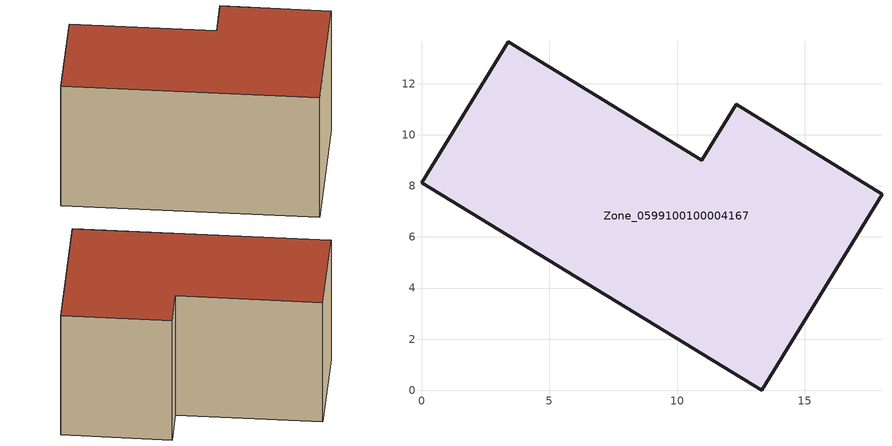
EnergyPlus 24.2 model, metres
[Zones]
Zone_0599100100004167
 floor ground (C_G): 13.31,0 0,8.12 3.4,13.64 10.96,8.99 12.31,11.19 18.02,7.67 z1.62
 wall outside (C_F): 0,8.12 13.31,0 18.02,7.67 12.31,11.19 10.96,8.99 3.4,13.64 0,8.12 z1.62:10.41
 roof outside (C_R): 3.4,13.64 0,8.12 13.31,0 18.02,7.67 12.31,11.19 10.96,8.99 z10.41
[BUILDING]
Pand.0599100100004167: North Axis=0; Terrain=City; Loads Convergence Tolerance Value=0.04; Temperature Convergence Tolerance Value=0.4; Solar Distribution=FullExterior; Maximum Number of Warmup Days=25; Minimum Number of Warmup Days=1
[Site:Location]
Rotterdam.The.Hague.AP_ZH_NLD Design_Conditions: Latitude=51.96; Longitude=4.45; Time Zone=1; Elevation=-4.5
[SITE:GROUNDTEMPERATURE:BUILDINGSURFACE]
18, 18, 18, 18, 18, 18, 18, 18, 18, 18, 18, 18
[MATERIAL] Thermal Absorptance=0.9; Solar Absorptance=0.7; Visible Absorptance=0.7
Name | Roughness | Thickness | Conductivity | Density | Specific Heat
G.TC.2006-2014 | MediumSmooth | 0.15 | 0.06 | 540 | 1210
F.TC.2006-2014 | Rough | 0.3 | 0.12 | 1920 | 840
R.TC.2006-2014 | MediumRough | 0.2 | 0.08 | 1500 | 1000
[CONSTRUCTION]
C_G: G.TC.2006-2014
C_F: F.TC.2006-2014
C_R: R.TC.2006-2014
[ZONE]
Zone_0599100100004167: Type=1; Multiplier=1; Ceiling Height=Autocalculate; Volume=Autocalculate; Floor Area=autocalculate; Part of Total Floor Area=Yes
[ZONEINFILTRATION:DESIGNFLOWRATE]
Infil_Zone_0599100100004167: Zone or ZoneList or Space or SpaceList=Zone_0599100100004167; Schedule=AlwaysOn; Design Flow Rate Calculation Method=Flow/Area; Flow Rate per Floor Area=0.0015; Constant Term Coefficient=1; Temperature Term Coefficient=0; Velocity Term Coefficient=0; Velocity Squared Term Coefficient=0
[HVACTEMPLATE:ZONE:IDEALLOADSAIRSYSTEM]
Zone_0599100100004167: Maximum Heating Supply Air Temperature=50; Minimum Cooling Supply Air Temperature=13; Maximum Heating Supply Air Humidity Ratio=0.0156; Minimum Cooling Supply Air Humidity Ratio=0.0077; Heating Limit=NoLimit; Cooling Limit=NoLimit; Dehumidification Control Type=ConstantSensibleHeatRatio; Cooling Sensible Heat Ratio=0.7; Dehumidification Setpoint=60; Humidification Control Type=None; Humidification Setpoint=30; Outdoor Air Method=None; Outdoor Air Flow Rate per Person=0.00944; Outdoor Air Flow Rate per Zone Floor Area=0; Outdoor Air Flow Rate per Zone=0; Demand Controlled Ventilation Type=None; Outdoor Air Economizer Type=NoEconomizer; Heat Recovery Type=None; Sensible Heat Recovery Effectiveness=0.7; Latent Heat Recovery Effectiveness=0.65
[ZONECONTROL:THERMOSTAT]
ThermostatControl_Zone_0599100100004167: Zone or ZoneList=Zone_0599100100004167; Control Type Schedule=DualSetpointControlType; Control 1=Thermostat_Zone_0599100100004167; Temperature Difference Between Cutout And Setpoint=0
[THERMOSTATSETPOINT:DUALSETPOINT]
Thermostat_Zone_0599100100004167: Heating Setpoint Temperature Schedule=HeatingSetpoint_Zone_0599100100004167; Cooling Setpoint Temperature Schedule=CoolingSetpoint_Zone_0599100100004167
[SCHEDULE:COMPACT]
HeatingSetpoint_Zone_0599100100004167: Through: 12/31, For: AllDays, Until: 24:00, 21
CoolingSetpoint_Zone_0599100100004167: Through: 12/31, For: AllDays, Until: 24:00, 24
DualSetpointControlType: Through: 12/31, For: AllDays, Until: 24:00, 4
AlwaysOn: Through: 12/31, For: AllDays, Until: 24:00, 1
